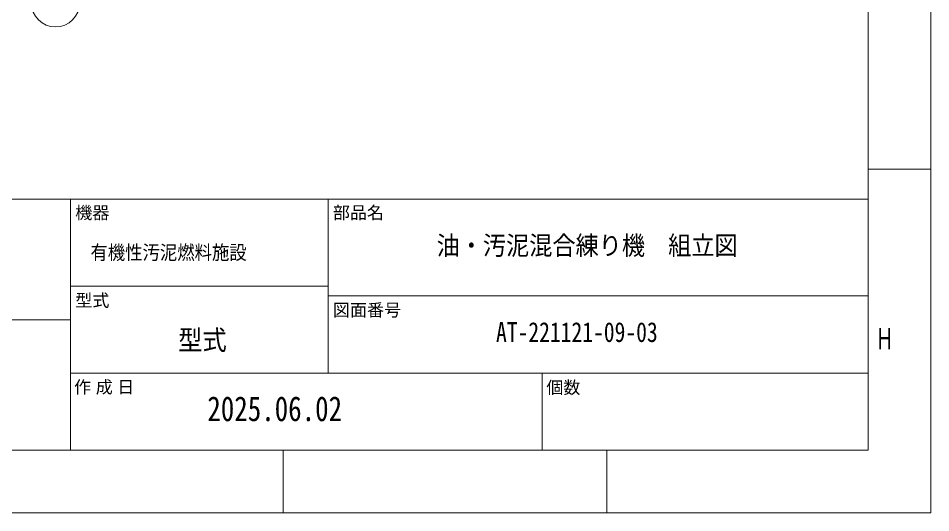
# Model space of a CAD drawing. Units: millimetres at full size. Extents: x -19442 to 19442, y -5866 to 5866.
# Drawn here: x 15958 to 16525, y -2191 to -1883 of the extents above; entities that cross this region are included whole.
import ezdxf
from ezdxf.enums import TextEntityAlignment as Align

# ---------------------------------------------------------------- set-up
doc = ezdxf.new("R2010")
doc.units = ezdxf.units.MM
doc.header["$LTSCALE"] = 3.6
for name, color, linetype, lineweight in [('0-5_08_DIM', 3, 'Continuous', 9), ('0-6_0', 2, 'Continuous', 9), ('1-2_Defpoints', 134, 'Continuous', 9), ('1-3_99_図枠', 134, 'Continuous', 9)]:
    doc.layers.add(name, color=color, linetype=linetype, lineweight=lineweight)
doc.styles.add('ＭＳ ゴシック', font='')
doc.styles.add('ＭＳ Ｐゴシック', font='')
doc.styles.get('ＭＳ ゴシック').set_extended_font_data('MS Gothic')
doc.styles.get('ＭＳ Ｐゴシック').set_extended_font_data('MS PGothic')

# ---------------------------------------------------------------- blocks, each defined once
blk = doc.blocks.new('AM_BALLOON1')
at = {"layer": '0-5_08_DIM'}
blk.add_circle((0, 0), 5, dxfattribs=at)

msp = doc.modelspace()

# ---------------------------------------------------------------- linework, layer by layer
at = {"layer": '1-2_Defpoints'}
msp.add_lwpolyline([(14108.128, -2190.619), (16525.05, -2190.619), (16525.05, -481.684), (14108.128, -481.684)], close=True, dxfattribs=at)
at = {"layer": '1-3_99_図枠'}
for p, q in [((16525.05, -1977.155), (16486.046, -1977.155)), ((15990.088, -2151.79), (15990.088, -1995.774)), ((16150.306, -1995.774), (16150.306, -2103.785)), ((15990.088, -2049.78), (16150.306, -2049.78)), ((16150.306, -2055.78), (16486.046, -2055.78)), ((15990.088, -2070.782), (15645.962, -2070.782)), ((15990.088, -2103.785), (16486.046, -2103.785)), ((16283.42, -2103.785), (16283.42, -2151.79)), ((16122.23, -2190.619), (16122.23, -2151.79)), ((16323.64, -2190.619), (16323.64, -2151.79))]:
    msp.add_line(p, q, dxfattribs=at)
for points in [[(14225.02, -2151.79), (16486.046, -2151.79), (16486.046, -520.688), (14225.02, -520.688)], [(15645.962, -2151.79), (16486.046, -2151.79), (16486.046, -1995.774), (15645.962, -1995.774)]]:
    msp.add_lwpolyline(points, close=True, dxfattribs=at)

# ---------------------------------------------------------------- block references
at = {"layer": '0-5_08_DIM', "xscale": 3, "yscale": 3}
msp.add_blockref('AM_BALLOON1', (15980.693, -1873.672), dxfattribs=at)

# ---------------------------------------------------------------- texts
at = {"layer": '0-6_0', "color": 134}
for s, height, style, width, p in [('油・汚泥混合練り機\u3000組立図', 11.73, 'ＭＳ Ｐゴシック', 0.9, (16217.725, -2033.868)), ('有機性汚泥燃料施設', 8.798, 'ＭＳ Ｐゴシック', 0.9, (16002.395, -2035.889)), ('型式', 12.32, 'ＭＳ ゴシック', 0.9, (16056.924, -2093.138)), ('AT-221121-09-03', 12.32, 'ＭＳ ゴシック', 0.8, (16254.663, -2088.183)), ('2025.06.02', 15.4, 'ＭＳ ゴシック', 0.8, (16075.109, -2138.288))]:
    msp.add_text(s, height=height, dxfattribs=dict(at, style=style, width=width)).set_placement(p, align=Align.BOTTOM_LEFT)
at = {"layer": '1-3_99_図枠', "style": 'ＭＳ Ｐゴシック'}
for s, p in [('機器', (15992.971, -2010.297)), ('部品名', (16153.189, -2010.297)), ('型式', (15992.971, -2064.833)), ('図面番号', (16153.189, -2070.834)), ('作 成 日', (15992.239, -2118.711)), ('個数', (16285.939, -2119.005))]:
    msp.add_text(s, height=7.776, dxfattribs=at).set_placement(p, align=Align.BOTTOM_LEFT)
at = {"layer": '1-3_99_図枠', "style": 'ＭＳ Ｐゴシック', "width": 0.7}
msp.add_text('H', height=13.2, dxfattribs=at).set_placement((16492.047, -2092.975), align=Align.BOTTOM_LEFT)

doc.saveas('drawing.dxf')
